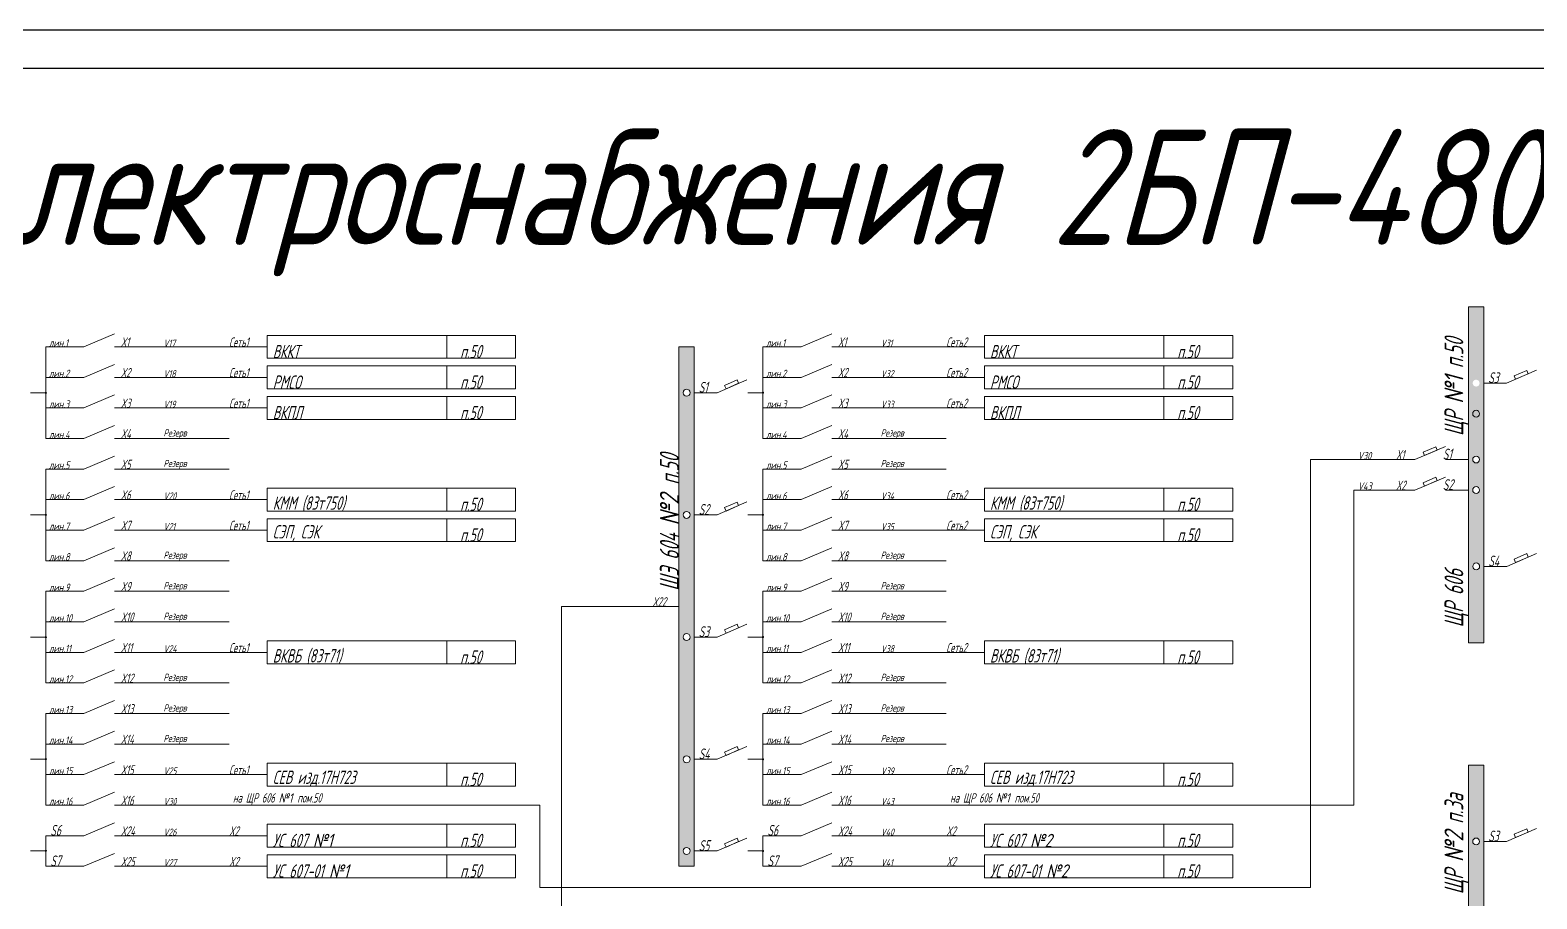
# Paper-space layout 'А2гор' of a CAD drawing. Extents: x 0 to 594, y 0 to 420.
# Drawn here: x 237.3 to 435.2, y 305.9 to 420 of the extents above; entities that cross this region are included whole.
import ezdxf

# ---------------------------------------------------------------- set-up
doc = ezdxf.new("R2010")
doc.units = 0
doc.header["$LTSCALE"] = 0.3
doc.layers.get('0').update_dxf_attribs({"linetype": 'CONTINUOUS', "lineweight": 15})
doc.layers.add('Format', color=7, linetype='CONTINUOUS', lineweight=30)
doc.layers.add('Text', color=242, linetype='CONTINUOUS', lineweight=15)
doc.styles.get("Standard").update_dxf_attribs({"font": 'isocpeur.ttf', "width": 0.8, "oblique": 15})

psp = doc.layouts.new('А2гор')

# ---------------------------------------------------------------- hatches: boundary and pattern name
h = psp.add_hatch(color=256)
h.paths.add_polyline_path([(426.22, 383.68), (428.23, 383.68), (428.23, 339.53), (426.22, 339.53)])
edge = h.paths.add_edge_path(flags=16)
edge.add_arc((427.23, 373.64), 0.454, 0, 360)
edge = h.paths.add_edge_path(flags=16)
edge.add_arc((427.23, 363.61), 0.454, 0, 360)
edge = h.paths.add_edge_path(flags=16)
edge.add_arc((427.23, 359.6), 0.454, 0, 360)
edge = h.paths.add_edge_path(flags=16)
edge.add_arc((427.24, 349.57), 0.454, 0, 360)
h = psp.add_hatch(color=256)
h.paths.add_polyline_path([(322.52, 378.41), (324.52, 378.41), (324.52, 310.19), (322.52, 310.19)])
edge = h.paths.add_edge_path(flags=16)
edge.add_arc((323.52, 372.39), 0.454, 0, 360)
edge = h.paths.add_edge_path(flags=16)
edge.add_arc((323.52, 356.34), 0.454, 0, 360)
edge = h.paths.add_edge_path(flags=16)
edge.add_arc((323.52, 340.29), 0.454, 0, 360)
edge = h.paths.add_edge_path(flags=16)
edge.add_arc((323.52, 324.24), 0.454, 0, 360)
edge = h.paths.add_edge_path(flags=16)
edge.add_arc((323.52, 312.2), 0.454, 0, 360)
h = psp.add_hatch(color=256)
edge = h.paths.add_edge_path()
edge.add_arc((239.35, 372.39), 0.0803, 0, 360)
h = psp.add_hatch(color=256)
edge = h.paths.add_edge_path()
edge.add_arc((333.55, 372.39), 0.0803, 0, 360)
h = psp.add_hatch(color=256)
edge = h.paths.add_edge_path()
edge.add_arc((239.35, 356.34), 0.0803, 0, 360)
h = psp.add_hatch(color=256)
edge = h.paths.add_edge_path()
edge.add_arc((333.55, 356.34), 0.0803, 0, 360)
h = psp.add_hatch(color=256)
edge = h.paths.add_edge_path()
edge.add_arc((239.35, 340.29), 0.0803, 0, 360)
h = psp.add_hatch(color=256)
edge = h.paths.add_edge_path()
edge.add_arc((333.55, 340.29), 0.0803, 0, 360)
h = psp.add_hatch(color=256)
edge = h.paths.add_edge_path()
edge.add_arc((239.35, 324.24), 0.0803, 0, 360)
h = psp.add_hatch(color=256)
edge = h.paths.add_edge_path()
edge.add_arc((333.55, 324.24), 0.0803, 0, 360)
h = psp.add_hatch(color=256)
h.paths.add_polyline_path([(426.22, 323.48), (428.23, 323.48), (428.23, 279.34), (426.22, 279.34)])
edge = h.paths.add_edge_path(flags=16)
edge.add_arc((427.23, 313.45), 0.454, 0, 360)
edge = h.paths.add_edge_path(flags=16)
edge.add_arc((427.23, 303.42), 0.454, 0, 360)
edge = h.paths.add_edge_path(flags=16)
edge.add_arc((427.23, 299.41), 0.454, 0, 360)
edge = h.paths.add_edge_path(flags=16)
edge.add_arc((427.24, 289.37), 0.454, 0, 360)
h = psp.add_hatch(color=256)
edge = h.paths.add_edge_path()
edge.add_arc((239.35, 312.2), 0.0803, 0, 360)
h = psp.add_hatch(color=256)
edge = h.paths.add_edge_path()
edge.add_arc((333.55, 312.2), 0.0803, 0, 360)

# ---------------------------------------------------------------- linework, layer by layer
at = {"lineweight": 15}
for p, q in [((244.36, 378.41), (248.38, 380.11)), ((338.57, 378.41), (342.58, 380.11)), ((244.36, 374.4), (248.38, 376.1)), ((338.57, 374.4), (342.58, 376.1)), ((327.53, 372.39), (331.45, 374.09)), ((431.24, 373.64), (435.15, 375.35)), ((244.36, 370.38), (248.38, 372.09)), ((338.57, 370.38), (342.58, 372.09)), ((244.36, 366.37), (248.38, 368.07)), ((338.57, 366.37), (342.58, 368.07)), ((419.2, 363.61), (423.21, 365.32)), ((244.36, 362.36), (248.38, 364.06)), ((338.57, 362.36), (342.58, 364.06)), ((419.2, 359.6), (423.21, 361.3)), ((244.36, 358.34), (248.38, 360.05)), ((338.57, 358.34), (342.58, 360.05)), ((327.53, 356.34), (331.45, 358.04)), ((244.36, 354.33), (248.38, 356.04)), ((338.57, 354.33), (342.58, 356.04)), ((244.36, 350.32), (248.38, 352.02)), ((338.57, 350.32), (342.58, 352.02)), ((431.25, 349.57), (435.16, 351.27)), ((244.36, 346.31), (248.38, 348.01)), ((338.57, 346.31), (342.58, 348.01)), ((244.36, 342.29), (248.38, 344)), ((338.57, 342.29), (342.58, 344)), ((327.53, 340.29), (331.45, 341.99)), ((244.36, 338.28), (248.38, 339.98)), ((338.57, 338.28), (342.58, 339.98)), ((244.36, 334.27), (248.38, 335.97)), ((338.57, 334.27), (342.58, 335.97)), ((244.36, 330.25), (248.38, 331.96)), ((338.57, 330.25), (342.58, 331.96)), ((244.36, 326.24), (248.38, 327.95)), ((338.57, 326.24), (342.58, 327.95)), ((327.53, 324.24), (331.45, 325.94)), ((244.36, 322.23), (248.38, 323.93)), ((338.57, 322.23), (342.58, 323.93)), ((244.36, 318.22), (248.38, 319.92)), ((338.57, 318.22), (342.58, 319.92)), ((244.36, 314.2), (248.38, 315.91)), ((338.57, 314.2), (342.58, 315.91)), ((431.24, 313.45), (435.15, 315.16)), ((327.53, 312.2), (331.45, 313.9)), ((244.36, 310.19), (248.38, 311.89)), ((338.57, 310.19), (342.58, 311.89))]:
    psp.add_line(p, q, dxfattribs=at)
for p, q in [((239.35, 374.4), (239.35, 378.41)), ((239.35, 378.41), (244.36, 378.41)), ((248.38, 378.41), (253.39, 378.41)), ((253.39, 378.41), (263.42, 378.41)), ((268.44, 378.41), (263.42, 378.41)), ((292.02, 379.91), (292.02, 376.9)), ((333.55, 374.4), (333.55, 378.41)), ((333.55, 378.41), (338.57, 378.41)), ((342.58, 378.41), (347.6, 378.41)), ((347.6, 378.41), (357.63, 378.41)), ((362.65, 378.41), (357.63, 378.41)), ((386.22, 379.91), (386.22, 376.9)), ((239.35, 370.38), (239.35, 374.4)), ((239.35, 374.4), (244.36, 374.4)), ((248.38, 374.4), (253.39, 374.4)), ((253.39, 374.4), (263.42, 374.4)), ((268.44, 374.4), (263.42, 374.4)), ((292.02, 375.9), (292.02, 372.89)), ((333.55, 370.38), (333.55, 374.4)), ((333.55, 374.4), (338.57, 374.4)), ((342.58, 374.4), (347.6, 374.4)), ((347.6, 374.4), (357.63, 374.4)), ((362.65, 374.4), (357.63, 374.4)), ((386.22, 375.9), (386.22, 372.89)), ((237.34, 372.39), (239.35, 372.39)), ((327.53, 372.39), (324.52, 372.39)), ((331.55, 372.39), (333.55, 372.39)), ((431.24, 373.64), (428.23, 373.64)), ((239.35, 366.37), (239.35, 370.38)), ((239.35, 370.38), (244.36, 370.38)), ((248.38, 370.38), (253.39, 370.38)), ((253.39, 370.38), (263.42, 370.38)), ((268.44, 370.38), (263.42, 370.38)), ((292.02, 371.89), (292.02, 368.88)), ((333.55, 366.37), (333.55, 370.38)), ((333.55, 370.38), (338.57, 370.38)), ((342.58, 370.38), (347.6, 370.38)), ((347.6, 370.38), (357.63, 370.38)), ((362.65, 370.38), (357.63, 370.38)), ((386.22, 371.89), (386.22, 368.88)), ((239.35, 366.37), (244.36, 366.37)), ((248.38, 366.37), (253.39, 366.37)), ((253.39, 366.37), (263.42, 366.37)), ((333.55, 366.37), (338.57, 366.37)), ((342.58, 366.37), (347.6, 366.37)), ((347.6, 366.37), (357.63, 366.37)), ((239.35, 358.34), (239.35, 362.36)), ((239.35, 362.36), (244.36, 362.36)), ((248.38, 362.36), (253.39, 362.36)), ((253.39, 362.36), (263.42, 362.36)), ((333.55, 358.34), (333.55, 362.36)), ((333.55, 362.36), (338.57, 362.36)), ((342.58, 362.36), (347.6, 362.36)), ((347.6, 362.36), (357.63, 362.36)), ((411.18, 363.61), (416.19, 363.61)), ((419.2, 363.61), (416.19, 363.61)), ((423.21, 363.61), (426.22, 363.61)), ((239.35, 354.33), (239.35, 358.34)), ((239.35, 358.34), (244.36, 358.34)), ((248.38, 358.34), (253.39, 358.34)), ((253.39, 358.34), (263.42, 358.34)), ((268.44, 358.34), (263.42, 358.34)), ((292.02, 359.85), (292.02, 356.84)), ((333.55, 354.33), (333.55, 358.34)), ((333.55, 358.34), (338.57, 358.34)), ((342.58, 358.34), (347.6, 358.34)), ((347.6, 358.34), (357.63, 358.34)), ((362.65, 358.34), (357.63, 358.34)), ((386.22, 359.85), (386.22, 356.84)), ((411.18, 359.6), (416.19, 359.6)), ((419.2, 359.6), (416.19, 359.6)), ((423.21, 359.6), (426.22, 359.6)), ((237.34, 356.34), (239.35, 356.34)), ((327.53, 356.34), (324.52, 356.34)), ((331.55, 356.34), (333.55, 356.34)), ((239.35, 350.32), (239.35, 354.33)), ((239.35, 354.33), (244.36, 354.33)), ((248.38, 354.33), (253.39, 354.33)), ((253.39, 354.33), (263.42, 354.33)), ((268.44, 354.33), (263.42, 354.33)), ((292.02, 355.84), (292.02, 352.83)), ((333.55, 350.32), (333.55, 354.33)), ((333.55, 354.33), (338.57, 354.33)), ((342.58, 354.33), (347.6, 354.33)), ((347.6, 354.33), (357.63, 354.33)), ((362.65, 354.33), (357.63, 354.33)), ((386.22, 355.84), (386.22, 352.83)), ((239.35, 350.32), (244.36, 350.32)), ((248.38, 350.32), (253.39, 350.32)), ((253.39, 350.32), (263.42, 350.32)), ((333.55, 350.32), (338.57, 350.32)), ((342.58, 350.32), (347.6, 350.32)), ((347.6, 350.32), (357.63, 350.32)), ((431.25, 349.57), (428.24, 349.57)), ((239.35, 342.29), (239.35, 346.31)), ((239.35, 346.31), (244.36, 346.31)), ((248.38, 346.31), (253.39, 346.31)), ((253.39, 346.31), (263.42, 346.31)), ((333.55, 342.29), (333.55, 346.31)), ((333.55, 346.31), (338.57, 346.31)), ((342.58, 346.31), (347.6, 346.31)), ((347.6, 346.31), (357.63, 346.31)), ((322.52, 344.3), (318.51, 344.3)), ((239.35, 338.28), (239.35, 342.29)), ((239.35, 342.29), (244.36, 342.29)), ((248.38, 342.29), (253.39, 342.29)), ((253.39, 342.29), (263.42, 342.29)), ((333.55, 338.28), (333.55, 342.29)), ((333.55, 342.29), (338.57, 342.29)), ((342.58, 342.29), (347.6, 342.29)), ((347.6, 342.29), (357.63, 342.29)), ((237.34, 340.29), (239.35, 340.29)), ((292.02, 339.79), (292.02, 336.78)), ((327.53, 340.29), (324.52, 340.29)), ((331.55, 340.29), (333.55, 340.29)), ((386.22, 339.79), (386.22, 336.78)), ((239.35, 334.27), (239.35, 338.28)), ((239.35, 338.28), (244.36, 338.28)), ((248.38, 338.28), (253.39, 338.28)), ((253.39, 338.28), (263.42, 338.28)), ((268.44, 338.28), (263.42, 338.28)), ((333.55, 334.27), (333.55, 338.28)), ((333.55, 338.28), (338.57, 338.28)), ((342.58, 338.28), (347.6, 338.28)), ((347.6, 338.28), (357.63, 338.28)), ((362.65, 338.28), (357.63, 338.28)), ((239.35, 334.27), (244.36, 334.27)), ((248.38, 334.27), (253.39, 334.27)), ((253.39, 334.27), (263.42, 334.27)), ((333.55, 334.27), (338.57, 334.27)), ((342.58, 334.27), (347.6, 334.27)), ((347.6, 334.27), (357.63, 334.27)), ((239.35, 326.24), (239.35, 330.25)), ((239.35, 330.25), (244.36, 330.25)), ((248.38, 330.25), (253.39, 330.25)), ((253.39, 330.25), (263.42, 330.25)), ((333.55, 326.24), (333.55, 330.25)), ((333.55, 330.25), (338.57, 330.25)), ((342.58, 330.25), (347.6, 330.25)), ((347.6, 330.25), (357.63, 330.25)), ((239.35, 322.23), (239.35, 326.24)), ((239.35, 326.24), (244.36, 326.24)), ((248.38, 326.24), (253.39, 326.24)), ((253.39, 326.24), (263.42, 326.24)), ((333.55, 322.23), (333.55, 326.24)), ((333.55, 326.24), (338.57, 326.24)), ((342.58, 326.24), (347.6, 326.24)), ((347.6, 326.24), (357.63, 326.24)), ((237.34, 324.24), (239.35, 324.24)), ((292.02, 323.73), (292.02, 320.72)), ((327.53, 324.24), (324.52, 324.24)), ((331.55, 324.24), (333.55, 324.24)), ((386.22, 323.73), (386.22, 320.72)), ((239.35, 318.22), (239.35, 322.23)), ((239.35, 322.23), (244.36, 322.23)), ((248.38, 322.23), (253.39, 322.23)), ((253.39, 322.23), (263.42, 322.23)), ((268.44, 322.23), (263.42, 322.23)), ((333.55, 318.22), (333.55, 322.23)), ((333.55, 322.23), (338.57, 322.23)), ((342.58, 322.23), (347.6, 322.23)), ((347.6, 322.23), (357.63, 322.23)), ((362.65, 322.23), (357.63, 322.23)), ((239.35, 318.22), (244.36, 318.22)), ((248.38, 318.22), (253.39, 318.22)), ((253.39, 318.22), (263.42, 318.22)), ((333.55, 318.22), (338.57, 318.22)), ((342.58, 318.22), (347.6, 318.22)), ((347.6, 318.22), (357.63, 318.22)), ((362.65, 318.22), (357.63, 318.22)), ((292.02, 315.71), (292.02, 312.7)), ((386.22, 315.71), (386.22, 312.7)), ((239.35, 310.19), (239.35, 314.2)), ((239.35, 314.2), (244.36, 314.2)), ((248.38, 314.2), (253.39, 314.2)), ((253.39, 314.2), (263.42, 314.2)), ((268.44, 314.2), (263.42, 314.2)), ((333.55, 310.19), (333.55, 314.2)), ((333.55, 314.2), (338.57, 314.2)), ((342.58, 314.2), (347.6, 314.2)), ((347.6, 314.2), (357.63, 314.2)), ((362.65, 314.2), (357.63, 314.2)), ((431.24, 313.45), (428.23, 313.45)), ((237.34, 312.2), (239.35, 312.2)), ((292.02, 311.7), (292.02, 308.69)), ((327.53, 312.2), (324.52, 312.2)), ((331.55, 312.2), (333.55, 312.2)), ((386.22, 311.7), (386.22, 308.69)), ((239.35, 310.19), (244.36, 310.19)), ((248.38, 310.19), (253.39, 310.19)), ((253.39, 310.19), (263.42, 310.19)), ((268.44, 310.19), (263.42, 310.19)), ((333.55, 310.19), (338.57, 310.19)), ((342.58, 310.19), (347.6, 310.19)), ((347.6, 310.19), (357.63, 310.19)), ((362.65, 310.19), (357.63, 310.19))]:
    psp.add_line(p, q)
for points in [[(426.22, 383.68), (428.23, 383.68), (428.23, 339.53), (426.22, 339.53)], [(268.44, 376.9), (301.04, 376.9), (301.04, 379.91), (268.44, 379.91)], [(322.52, 378.41), (324.52, 378.41), (324.52, 310.19), (322.52, 310.19)], [(362.65, 376.9), (395.25, 376.9), (395.25, 379.91), (362.65, 379.91)], [(268.44, 372.89), (301.04, 372.89), (301.04, 375.9), (268.44, 375.9)], [(328.7, 372.9), (330.36, 373.62), (330.16, 374.07), (328.5, 373.34)], [(362.65, 372.89), (395.25, 372.89), (395.25, 375.9), (362.65, 375.9)], [(432.4, 374.15), (434.07, 374.87), (433.87, 375.32), (432.21, 374.6)], [(268.44, 368.88), (301.04, 368.88), (301.04, 371.89), (268.44, 371.89)], [(362.65, 368.88), (395.25, 368.88), (395.25, 371.89), (362.65, 371.89)], [(420.45, 364.14), (422.12, 364.85), (421.93, 365.29), (420.27, 364.57)], [(420.45, 360.13), (422.12, 360.84), (421.93, 361.28), (420.27, 360.55)], [(268.44, 356.84), (301.04, 356.84), (301.04, 359.85), (268.44, 359.85)], [(362.65, 356.84), (395.25, 356.84), (395.25, 359.85), (362.65, 359.85)], [(328.7, 356.84), (330.36, 357.57), (330.16, 358.02), (328.5, 357.29)], [(268.44, 352.83), (301.04, 352.83), (301.04, 355.84), (268.44, 355.84)], [(362.65, 352.83), (395.25, 352.83), (395.25, 355.84), (362.65, 355.84)], [(432.41, 350.07), (434.08, 350.8), (433.88, 351.25), (432.22, 350.52)], [(328.7, 340.79), (330.36, 341.52), (330.16, 341.97), (328.5, 341.24)], [(268.44, 336.78), (301.04, 336.78), (301.04, 339.79), (268.44, 339.79)], [(362.65, 336.78), (395.25, 336.78), (395.25, 339.79), (362.65, 339.79)], [(328.7, 324.74), (330.36, 325.47), (330.16, 325.91), (328.5, 325.19)], [(268.44, 320.72), (301.04, 320.72), (301.04, 323.73), (268.44, 323.73)], [(362.65, 320.72), (395.25, 320.72), (395.25, 323.73), (362.65, 323.73)], [(426.22, 323.48), (428.23, 323.48), (428.23, 279.34), (426.22, 279.34)], [(268.44, 312.7), (301.04, 312.7), (301.04, 315.71), (268.44, 315.71)], [(362.65, 312.7), (395.25, 312.7), (395.25, 315.71), (362.65, 315.71)], [(432.4, 313.96), (434.07, 314.68), (433.87, 315.13), (432.21, 314.41)], [(328.7, 312.7), (330.36, 313.43), (330.16, 313.88), (328.5, 313.15)], [(268.44, 308.69), (301.04, 308.69), (301.04, 311.7), (268.44, 311.7)], [(362.65, 308.69), (395.25, 308.69), (395.25, 311.7), (362.65, 311.7)]]:
    psp.add_lwpolyline(points, close=True)
for centre, radius in [((239.35, 372.39), 0.0803), ((323.52, 372.39), 0.454), ((333.55, 372.39), 0.0803), ((427.23, 369.63), 0.454), ((427.23, 369.63), 0.454), ((427.23, 363.61), 0.454), ((427.23, 359.6), 0.454), ((239.35, 356.34), 0.0803), ((323.52, 356.34), 0.454), ((333.55, 356.34), 0.0803), ((427.24, 349.57), 0.454), ((323.52, 340.29), 0.454), ((239.35, 340.29), 0.0803), ((333.55, 340.29), 0.0803), ((323.52, 324.24), 0.454), ((239.35, 324.24), 0.0803), ((333.55, 324.24), 0.0803), ((427.23, 313.45), 0.454), ((427.23, 313.45), 0.454), ((239.35, 312.2), 0.0803), ((323.52, 312.2), 0.454), ((333.55, 312.2), 0.0803)]:
    psp.add_circle(centre, radius)
at = {"layer": 'Format'}
for p, q in [((594, 420), (0, 420)), ((20, 415), (589, 415))]:
    psp.add_line(p, q, dxfattribs=at)
at = {"layer": 'Text'}
for p, q in [((411.18, 363.61), (405.48, 363.61)), ((405.48, 363.61), (405.48, 307.39)), ((411.18, 359.6), (411.18, 318.22)), ((318.51, 344.3), (307.11, 344.3)), ((307.11, 344.3), (307.11, 38.4)), ((304.26, 318.22), (263.42, 318.22)), ((304.26, 307.39), (304.26, 318.22)), ((411.18, 318.22), (362.65, 318.22)), ((405.48, 307.39), (304.26, 307.39))]:
    psp.add_line(p, q, dxfattribs=at)

# ---------------------------------------------------------------- texts
at = {"insert": (306.38, 407), "char_height": 15.2, "attachment_point": 2}
psp.add_mtext_dynamic_manual_height_columns('Схема электроснабжения 2БП-480', width=1316.3617, gutter_width=12.5, heights=[0], dxfattribs=at)
at = {"width": 16.3412, "attachment_point": 7, "line_spacing_factor": 1.5}
for s, insert, char_height in [('{\\fGOST|b0|i0|c204|p34; лин.1}', (239.25, 378.41), 1.0032), ('{\\fGOST|b0|i0|c204|p34; \\fGOST|b0|i0|c0|p34; X\\fGOST|b0|i0|c204|p34;1}', (248.17, 378.41), 1.235), ('{\\fGOST|b0|i0|c204|p34; \\fGOST|b0|i0|c0|p34; \\fGOST|b0|i0|c204|p34; \\fGOST|b0|i0|c0|p34;V\\fGOST|b0|i0|c204|p34;17}', (253.39, 378.41), 0.95), ('{\\fGOST|b0|i0|c204|p34;Сеть1}', (263.42, 378.41), 1.235), ('{\\fGOST|b0|i0|c204|p34; лин.1}', (333.45, 378.41), 1.0032), ('{\\fGOST|b0|i0|c204|p34; \\fGOST|b0|i0|c0|p34; X\\fGOST|b0|i0|c204|p34;1}', (342.38, 378.41), 1.235), ('{\\fGOST|b0|i0|c204|p34; \\fGOST|b0|i0|c0|p34; \\fGOST|b0|i0|c204|p34; \\fGOST|b0|i0|c0|p34;V\\fGOST|b0|i0|c204|p34;31}', (347.6, 378.41), 0.95), ('{\\fGOST|b0|i0|c204|p34;Сеть2}', (357.63, 378.41), 1.235), ('{\\fGOST|b0|i0|c204|p34; лин.2}', (239.25, 374.4), 1.0032), ('{\\fGOST|b0|i0|c204|p34; \\fGOST|b0|i0|c0|p34; X\\fGOST|b0|i0|c204|p34;2}', (248.17, 374.4), 1.235), ('{\\fGOST|b0|i0|c204|p34; \\fGOST|b0|i0|c0|p34; \\fGOST|b0|i0|c204|p34; \\fGOST|b0|i0|c0|p34;V\\fGOST|b0|i0|c204|p34;18}', (253.39, 374.4), 0.95), ('{\\fGOST|b0|i0|c204|p34;Сеть1}', (263.42, 374.4), 1.235), ('{\\fGOST|b0|i0|c204|p34; лин.2}', (333.45, 374.4), 1.0032), ('{\\fGOST|b0|i0|c204|p34; \\fGOST|b0|i0|c0|p34; X\\fGOST|b0|i0|c204|p34;2}', (342.38, 374.4), 1.235), ('{\\fGOST|b0|i0|c204|p34; \\fGOST|b0|i0|c0|p34; \\fGOST|b0|i0|c204|p34; \\fGOST|b0|i0|c0|p34;V\\fGOST|b0|i0|c204|p34;32}', (347.6, 374.4), 0.95), ('{\\fGOST|b0|i0|c204|p34;Сеть2}', (357.63, 374.4), 1.235), ('{\\fGOST|b0|i0|c204|p34; \\fGOST|b0|i0|c0|p34;S\\fGOST|b0|i0|c204|p34;1}', (324.52, 372.39), 1.425), ('{\\fGOST|b0|i0|c204|p34; лин.3}', (239.25, 370.38), 1.0032), ('{\\fGOST|b0|i0|c204|p34; \\fGOST|b0|i0|c0|p34; X\\fGOST|b0|i0|c204|p34;3}', (248.17, 370.38), 1.235), ('{\\fGOST|b0|i0|c204|p34; \\fGOST|b0|i0|c0|p34; \\fGOST|b0|i0|c204|p34; \\fGOST|b0|i0|c0|p34;V\\fGOST|b0|i0|c204|p34;19}', (253.39, 370.38), 0.95), ('{\\fGOST|b0|i0|c204|p34;Сеть1}', (263.42, 370.38), 1.235), ('{\\fGOST|b0|i0|c204|p34; лин.3}', (333.45, 370.38), 1.0032), ('{\\fGOST|b0|i0|c204|p34; \\fGOST|b0|i0|c0|p34; X\\fGOST|b0|i0|c204|p34;3}', (342.38, 370.38), 1.235), ('{\\fGOST|b0|i0|c204|p34; \\fGOST|b0|i0|c0|p34; \\fGOST|b0|i0|c204|p34; \\fGOST|b0|i0|c0|p34;V\\fGOST|b0|i0|c204|p34;33}', (347.6, 370.38), 0.95), ('{\\fGOST|b0|i0|c204|p34;Сеть2}', (357.63, 370.38), 1.235), ('{\\fGOST|b0|i0|c204|p34; лин.4}', (239.25, 366.37), 1.0032), ('{\\fGOST|b0|i0|c204|p34; \\fGOST|b0|i0|c0|p34; X\\fGOST|b0|i0|c204|p34;4}', (248.17, 366.37), 1.235), ('{\\fGOST|b0|i0|c204|p34; \\fGOST|b0|i0|c0|p34; \\fGOST|b0|i0|c204|p34; Резерв}', (253.39, 366.37), 0.95), ('{\\fGOST|b0|i0|c204|p34; лин.4}', (333.45, 366.37), 1.0032), ('{\\fGOST|b0|i0|c204|p34; \\fGOST|b0|i0|c0|p34; X\\fGOST|b0|i0|c204|p34;4}', (342.38, 366.37), 1.235), ('{\\fGOST|b0|i0|c204|p34; \\fGOST|b0|i0|c0|p34; \\fGOST|b0|i0|c204|p34; Резерв}', (347.6, 366.37), 0.95), ('{\\fGOST|b0|i0|c204|p34; лин.5}', (239.25, 362.36), 1.0032), ('{\\fGOST|b0|i0|c204|p34; \\fGOST|b0|i0|c0|p34; X\\fGOST|b0|i0|c204|p34;5}', (248.17, 362.36), 1.235), ('{\\fGOST|b0|i0|c204|p34; \\fGOST|b0|i0|c0|p34; \\fGOST|b0|i0|c204|p34; Резерв}', (253.39, 362.36), 0.95), ('{\\fGOST|b0|i0|c204|p34; лин.5}', (333.45, 362.36), 1.0032), ('{\\fGOST|b0|i0|c204|p34; \\fGOST|b0|i0|c0|p34; X\\fGOST|b0|i0|c204|p34;5}', (342.38, 362.36), 1.235), ('{\\fGOST|b0|i0|c204|p34; \\fGOST|b0|i0|c0|p34; \\fGOST|b0|i0|c204|p34; Резерв}', (347.6, 362.36), 0.95), ('{\\fGOST|b0|i0|c204|p34; лин.6}', (239.25, 358.34), 1.0032), ('{\\fGOST|b0|i0|c204|p34; \\fGOST|b0|i0|c0|p34; X\\fGOST|b0|i0|c204|p34;6}', (248.17, 358.34), 1.235), ('{\\fGOST|b0|i0|c204|p34; \\fGOST|b0|i0|c0|p34; \\fGOST|b0|i0|c204|p34; \\fGOST|b0|i0|c0|p34;V\\fGOST|b0|i0|c204|p34;20}', (253.39, 358.34), 0.95), ('{\\fGOST|b0|i0|c204|p34;Сеть1}', (263.42, 358.34), 1.235), ('{\\fGOST|b0|i0|c204|p34; лин.6}', (333.45, 358.34), 1.0032), ('{\\fGOST|b0|i0|c204|p34; \\fGOST|b0|i0|c0|p34; X\\fGOST|b0|i0|c204|p34;6}', (342.38, 358.34), 1.235), ('{\\fGOST|b0|i0|c204|p34; \\fGOST|b0|i0|c0|p34; \\fGOST|b0|i0|c204|p34; \\fGOST|b0|i0|c0|p34;V\\fGOST|b0|i0|c204|p34;34}', (347.6, 358.34), 0.95), ('{\\fGOST|b0|i0|c204|p34;Сеть2}', (357.63, 358.34), 1.235), ('{\\fGOST|b0|i0|c204|p34; \\fGOST|b0|i0|c0|p34;S\\fGOST|b0|i0|c204|p34;2}', (324.52, 356.34), 1.425), ('{\\fGOST|b0|i0|c204|p34; лин.7}', (239.25, 354.33), 1.0032), ('{\\fGOST|b0|i0|c204|p34; \\fGOST|b0|i0|c0|p34; X\\fGOST|b0|i0|c204|p34;7}', (248.17, 354.33), 1.235), ('{\\fGOST|b0|i0|c204|p34; \\fGOST|b0|i0|c0|p34; \\fGOST|b0|i0|c204|p34; \\fGOST|b0|i0|c0|p34;V\\fGOST|b0|i0|c204|p34;21}', (253.39, 354.33), 0.95), ('{\\fGOST|b0|i0|c204|p34;Сеть1}', (263.42, 354.33), 1.235), ('{\\fGOST|b0|i0|c204|p34; лин.7}', (333.45, 354.33), 1.0032), ('{\\fGOST|b0|i0|c204|p34; \\fGOST|b0|i0|c0|p34; X\\fGOST|b0|i0|c204|p34;7}', (342.38, 354.33), 1.235), ('{\\fGOST|b0|i0|c204|p34; \\fGOST|b0|i0|c0|p34; \\fGOST|b0|i0|c204|p34; \\fGOST|b0|i0|c0|p34;V\\fGOST|b0|i0|c204|p34;35}', (347.6, 354.33), 0.95), ('{\\fGOST|b0|i0|c204|p34;Сеть2}', (357.63, 354.33), 1.235), ('{\\fGOST|b0|i0|c204|p34; лин.8}', (239.25, 350.32), 1.0032), ('{\\fGOST|b0|i0|c204|p34; \\fGOST|b0|i0|c0|p34; X\\fGOST|b0|i0|c204|p34;8}', (248.17, 350.32), 1.235), ('{\\fGOST|b0|i0|c204|p34; \\fGOST|b0|i0|c0|p34; \\fGOST|b0|i0|c204|p34; Резерв}', (253.39, 350.32), 0.95), ('{\\fGOST|b0|i0|c204|p34; лин.8}', (333.45, 350.32), 1.0032), ('{\\fGOST|b0|i0|c204|p34; \\fGOST|b0|i0|c0|p34; X\\fGOST|b0|i0|c204|p34;8}', (342.38, 350.32), 1.235), ('{\\fGOST|b0|i0|c204|p34; \\fGOST|b0|i0|c0|p34; \\fGOST|b0|i0|c204|p34; Резерв}', (347.6, 350.32), 0.95), ('{\\fGOST|b0|i0|c204|p34; лин.9}', (239.25, 346.31), 1.0032), ('{\\fGOST|b0|i0|c204|p34; \\fGOST|b0|i0|c0|p34; X\\fGOST|b0|i0|c204|p34;9}', (248.17, 346.31), 1.235), ('{\\fGOST|b0|i0|c204|p34; \\fGOST|b0|i0|c0|p34; \\fGOST|b0|i0|c204|p34; Резерв}', (253.39, 346.31), 0.95), ('{\\fGOST|b0|i0|c204|p34; лин.9}', (333.45, 346.31), 1.0032), ('{\\fGOST|b0|i0|c204|p34; \\fGOST|b0|i0|c0|p34; X\\fGOST|b0|i0|c204|p34;9}', (342.38, 346.31), 1.235), ('{\\fGOST|b0|i0|c204|p34; \\fGOST|b0|i0|c0|p34; \\fGOST|b0|i0|c204|p34; Резерв}', (347.6, 346.31), 0.95), ('{\\fGOST|b0|i0|c204|p34; \\fGOST|b0|i0|c0|p34;X\\fGOST|b0|i0|c204|p34;22}', (318.51, 344.3), 1.235), ('{\\fGOST|b0|i0|c204|p34; лин.10}', (239.25, 342.29), 1.0032), ('{\\fGOST|b0|i0|c204|p34; \\fGOST|b0|i0|c0|p34; X\\fGOST|b0|i0|c204|p34;10}', (248.17, 342.29), 1.235), ('{\\fGOST|b0|i0|c204|p34; \\fGOST|b0|i0|c0|p34; \\fGOST|b0|i0|c204|p34; Резерв}', (253.39, 342.29), 0.95), ('{\\fGOST|b0|i0|c204|p34; лин.10}', (333.45, 342.29), 1.0032), ('{\\fGOST|b0|i0|c204|p34; \\fGOST|b0|i0|c0|p34; X\\fGOST|b0|i0|c204|p34;10}', (342.38, 342.29), 1.235), ('{\\fGOST|b0|i0|c204|p34; \\fGOST|b0|i0|c0|p34; \\fGOST|b0|i0|c204|p34; Резерв}', (347.6, 342.29), 0.95), ('{\\fGOST|b0|i0|c204|p34; \\fGOST|b0|i0|c0|p34;S\\fGOST|b0|i0|c204|p34;3}', (324.52, 340.29), 1.425), ('{\\fGOST|b0|i0|c204|p34; лин.11}', (239.25, 338.28), 1.0032), ('{\\fGOST|b0|i0|c204|p34; \\fGOST|b0|i0|c0|p34; X\\fGOST|b0|i0|c204|p34;11}', (248.17, 338.28), 1.235), ('{\\fGOST|b0|i0|c204|p34; \\fGOST|b0|i0|c0|p34; \\fGOST|b0|i0|c204|p34; \\fGOST|b0|i0|c0|p34;V\\fGOST|b0|i0|c204|p34;24}', (253.39, 338.28), 0.95), ('{\\fGOST|b0|i0|c204|p34;Сеть1}', (263.42, 338.28), 1.235), ('{\\fGOST|b0|i0|c204|p34; лин.11}', (333.45, 338.28), 1.0032), ('{\\fGOST|b0|i0|c204|p34; \\fGOST|b0|i0|c0|p34; X\\fGOST|b0|i0|c204|p34;11}', (342.38, 338.28), 1.235), ('{\\fGOST|b0|i0|c204|p34; \\fGOST|b0|i0|c0|p34; \\fGOST|b0|i0|c204|p34; \\fGOST|b0|i0|c0|p34;V\\fGOST|b0|i0|c204|p34;38}', (347.6, 338.28), 0.95), ('{\\fGOST|b0|i0|c204|p34;Сеть2}', (357.63, 338.28), 1.235), ('{\\fGOST|b0|i0|c204|p34; лин.12}', (239.25, 334.27), 1.0032), ('{\\fGOST|b0|i0|c204|p34; \\fGOST|b0|i0|c0|p34; X\\fGOST|b0|i0|c204|p34;12}', (248.17, 334.27), 1.235), ('{\\fGOST|b0|i0|c204|p34; \\fGOST|b0|i0|c0|p34; \\fGOST|b0|i0|c204|p34; Резерв}', (253.39, 334.27), 0.95), ('{\\fGOST|b0|i0|c204|p34; лин.12}', (333.45, 334.27), 1.0032), ('{\\fGOST|b0|i0|c204|p34; \\fGOST|b0|i0|c0|p34; X\\fGOST|b0|i0|c204|p34;12}', (342.38, 334.27), 1.235), ('{\\fGOST|b0|i0|c204|p34; \\fGOST|b0|i0|c0|p34; \\fGOST|b0|i0|c204|p34; Резерв}', (347.6, 334.27), 0.95), ('{\\fGOST|b0|i0|c204|p34; лин.13}', (239.25, 330.25), 1.0032), ('{\\fGOST|b0|i0|c204|p34; \\fGOST|b0|i0|c0|p34; X\\fGOST|b0|i0|c204|p34;13}', (248.17, 330.25), 1.235), ('{\\fGOST|b0|i0|c204|p34; \\fGOST|b0|i0|c0|p34; \\fGOST|b0|i0|c204|p34; Резерв}', (253.39, 330.25), 0.95), ('{\\fGOST|b0|i0|c204|p34; лин.13}', (333.45, 330.25), 1.0032), ('{\\fGOST|b0|i0|c204|p34; \\fGOST|b0|i0|c0|p34; X\\fGOST|b0|i0|c204|p34;13}', (342.38, 330.25), 1.235), ('{\\fGOST|b0|i0|c204|p34; \\fGOST|b0|i0|c0|p34; \\fGOST|b0|i0|c204|p34; Резерв}', (347.6, 330.25), 0.95), ('{\\fGOST|b0|i0|c204|p34; лин.14}', (239.25, 326.24), 1.0032), ('{\\fGOST|b0|i0|c204|p34; \\fGOST|b0|i0|c0|p34; X\\fGOST|b0|i0|c204|p34;14}', (248.17, 326.24), 1.235), ('{\\fGOST|b0|i0|c204|p34; \\fGOST|b0|i0|c0|p34; \\fGOST|b0|i0|c204|p34; Резерв}', (253.39, 326.24), 0.95), ('{\\fGOST|b0|i0|c204|p34; лин.14}', (333.45, 326.24), 1.0032), ('{\\fGOST|b0|i0|c204|p34; \\fGOST|b0|i0|c0|p34; X\\fGOST|b0|i0|c204|p34;14}', (342.38, 326.24), 1.235), ('{\\fGOST|b0|i0|c204|p34; \\fGOST|b0|i0|c0|p34; \\fGOST|b0|i0|c204|p34; Резерв}', (347.6, 326.24), 0.95), ('{\\fGOST|b0|i0|c204|p34; \\fGOST|b0|i0|c0|p34;S\\fGOST|b0|i0|c204|p34;4}', (324.52, 324.24), 1.425), ('{\\fGOST|b0|i0|c204|p34; лин.15}', (239.25, 322.23), 1.0032), ('{\\fGOST|b0|i0|c204|p34; \\fGOST|b0|i0|c0|p34; X\\fGOST|b0|i0|c204|p34;15}', (248.17, 322.23), 1.235), ('{\\fGOST|b0|i0|c204|p34; \\fGOST|b0|i0|c0|p34; \\fGOST|b0|i0|c204|p34; \\fGOST|b0|i0|c0|p34;V\\fGOST|b0|i0|c204|p34;25}', (253.39, 322.23), 0.95), ('{\\fGOST|b0|i0|c204|p34;Сеть1}', (263.42, 322.23), 1.235), ('{\\fGOST|b0|i0|c204|p34; лин.15}', (333.45, 322.23), 1.0032), ('{\\fGOST|b0|i0|c204|p34; \\fGOST|b0|i0|c0|p34; X\\fGOST|b0|i0|c204|p34;15}', (342.38, 322.23), 1.235), ('{\\fGOST|b0|i0|c204|p34; \\fGOST|b0|i0|c0|p34; \\fGOST|b0|i0|c204|p34; \\fGOST|b0|i0|c0|p34;V\\fGOST|b0|i0|c204|p34;39}', (347.6, 322.23), 0.95), ('{\\fGOST|b0|i0|c204|p34;Сеть2}', (357.63, 322.23), 1.235), ('{\\fGOST|b0|i0|c204|p34; лин.16}', (239.25, 318.22), 1.0032), ('{\\fGOST|b0|i0|c204|p34; \\fGOST|b0|i0|c0|p34; X\\fGOST|b0|i0|c204|p34;16}', (248.17, 318.22), 1.235), ('{\\fGOST|b0|i0|c204|p34; \\fGOST|b0|i0|c0|p34; \\fGOST|b0|i0|c204|p34; \\fGOST|b0|i0|c0|p34;V\\fGOST|b0|i0|c204|p34;30}', (253.39, 318.22), 0.95), ('{\\fGOST|b0|i0|c204|p34; лин.16}', (333.45, 318.22), 1.0032), ('{\\fGOST|b0|i0|c204|p34; \\fGOST|b0|i0|c0|p34; X\\fGOST|b0|i0|c204|p34;16}', (342.38, 318.22), 1.235), ('{\\fGOST|b0|i0|c204|p34; \\fGOST|b0|i0|c0|p34; \\fGOST|b0|i0|c204|p34; \\fGOST|b0|i0|c0|p34;V\\fGOST|b0|i0|c204|p34;43}', (347.6, 318.22), 0.95), ('{\\fGOST|b0|i0|c204|p34; \\fGOST|b0|i0|c0|p34;S\\fGOST|b0|i0|c204|p34;6}', (239.35, 314.2), 1.425), ('{\\fGOST|b0|i0|c204|p34; \\fGOST|b0|i0|c0|p34; X\\fGOST|b0|i0|c204|p34;24}', (248.17, 314.2), 1.235), ('{\\fGOST|b0|i0|c204|p34; \\fGOST|b0|i0|c0|p34; \\fGOST|b0|i0|c204|p34; \\fGOST|b0|i0|c0|p34;V\\fGOST|b0|i0|c204|p34;26}', (253.39, 314.2), 0.95), ('{\\fGOST|b0|i0|c0|p34;X\\fGOST|b0|i0|c204|p34;2}', (263.42, 314.2), 1.235), ('{\\fGOST|b0|i0|c204|p34; \\fGOST|b0|i0|c0|p34;S\\fGOST|b0|i0|c204|p34;6}', (333.55, 314.2), 1.425), ('{\\fGOST|b0|i0|c204|p34; \\fGOST|b0|i0|c0|p34; X\\fGOST|b0|i0|c204|p34;24}', (342.38, 314.2), 1.235), ('{\\fGOST|b0|i0|c204|p34; \\fGOST|b0|i0|c0|p34; \\fGOST|b0|i0|c204|p34; \\fGOST|b0|i0|c0|p34;V\\fGOST|b0|i0|c204|p34;40}', (347.6, 314.2), 0.95), ('{\\fGOST|b0|i0|c0|p34;X\\fGOST|b0|i0|c204|p34;2}', (357.63, 314.2), 1.235), ('{\\fGOST|b0|i0|c204|p34; \\fGOST|b0|i0|c0|p34;S\\fGOST|b0|i0|c204|p34;5}', (324.52, 312.2), 1.425), ('{\\fGOST|b0|i0|c204|p34; \\fGOST|b0|i0|c0|p34;S\\fGOST|b0|i0|c204|p34;7}', (239.35, 310.19), 1.425), ('{\\fGOST|b0|i0|c204|p34; \\fGOST|b0|i0|c0|p34; X\\fGOST|b0|i0|c204|p34;25}', (248.17, 310.19), 1.235), ('{\\fGOST|b0|i0|c204|p34; \\fGOST|b0|i0|c0|p34; \\fGOST|b0|i0|c204|p34; \\fGOST|b0|i0|c0|p34;V\\fGOST|b0|i0|c204|p34;27}', (253.39, 310.19), 0.95), ('{\\fGOST|b0|i0|c0|p34;X\\fGOST|b0|i0|c204|p34;2}', (263.42, 310.19), 1.235), ('{\\fGOST|b0|i0|c204|p34; \\fGOST|b0|i0|c0|p34;S\\fGOST|b0|i0|c204|p34;7}', (333.55, 310.19), 1.425), ('{\\fGOST|b0|i0|c204|p34; \\fGOST|b0|i0|c0|p34; X\\fGOST|b0|i0|c204|p34;25}', (342.38, 310.19), 1.235), ('{\\fGOST|b0|i0|c204|p34; \\fGOST|b0|i0|c0|p34; \\fGOST|b0|i0|c204|p34; \\fGOST|b0|i0|c0|p34;V\\fGOST|b0|i0|c204|p34;41}', (347.6, 310.19), 0.95), ('{\\fGOST|b0|i0|c0|p34;X\\fGOST|b0|i0|c204|p34;2}', (357.63, 310.19), 1.235)]:
    psp.add_mtext(s, dxfattribs=dict(at, insert=insert, char_height=char_height))
at = {"attachment_point": 7}
for s, insert, char_height, width in [('\\pt21.067;{\\fGOST|b0|i0|c204|p34; ВККТ}', (268.44, 376.9), 1.7556, 23.6714), ('\\pl1.7556,t1.7556;{\\fGOST|b0|i0|c204|p34;п.50}', (292.02, 376.9), 1.7556, 16.3412), ('\\pt21.067;{\\fGOST|b0|i0|c204|p34; ВККТ}', (362.65, 376.9), 1.7556, 23.6714), ('\\pl1.7556,t1.7556;{\\fGOST|b0|i0|c204|p34;п.50}', (386.22, 376.9), 1.7556, 16.3412), ('\\pt21.067;{\\fGOST|b0|i0|c204|p34; РМСО}', (268.44, 372.89), 1.7556, 23.6714), ('\\pl1.7556,t1.7556;{\\fGOST|b0|i0|c204|p34;п.50}', (292.02, 372.89), 1.7556, 16.3412), ('\\pt21.067;{\\fGOST|b0|i0|c204|p34; РМСО}', (362.65, 372.89), 1.7556, 23.6714), ('\\pl1.7556,t1.7556;{\\fGOST|b0|i0|c204|p34;п.50}', (386.22, 372.89), 1.7556, 16.3412), ('{\\fGOST|b0|i0|c204|p34; \\fGOST|b0|i0|c0|p34;S\\fGOST|b0|i0|c204|p34;3}', (428.23, 373.64), 1.425, 16.3412), ('\\pt21.067;{\\fGOST|b0|i0|c204|p34; ВКПЛ}', (268.44, 368.88), 1.7556, 23.6714), ('\\pl1.7556,t1.7556;{\\fGOST|b0|i0|c204|p34;п.50}', (292.02, 368.88), 1.7556, 16.3412), ('\\pt21.067;{\\fGOST|b0|i0|c204|p34; ВКПЛ}', (362.65, 368.88), 1.7556, 23.6714), ('\\pl1.7556,t1.7556;{\\fGOST|b0|i0|c204|p34;п.50}', (386.22, 368.88), 1.7556, 16.3412), ('{\\fGOST|b0|i0|c204|p34; \\fGOST|b0|i0|c0|p34;V\\fGOST|b0|i0|c204|p34;30}', (411.18, 363.61), 1.0032, 16.3412), ('{\\fGOST|b0|i0|c204|p34; \\fGOST|b0|i0|c0|p34;X\\fGOST|b0|i0|c204|p34;1}', (416.19, 363.61), 1.235, 16.3412), ('{\\fGOST|b0|i0|c204|p34; \\fGOST|b0|i0|c0|p34;S\\fGOST|b0|i0|c204|p34;1}', (422.26, 363.61), 1.425, 16.3412), ('{\\fGOST|b0|i0|c204|p34; \\fGOST|b0|i0|c0|p34;V\\fGOST|b0|i0|c204|p34;43}', (411.18, 359.6), 1.0032, 16.3412), ('{\\fGOST|b0|i0|c204|p34; \\fGOST|b0|i0|c0|p34;X\\fGOST|b0|i0|c204|p34;2}', (416.19, 359.6), 1.235, 16.3412), ('{\\fGOST|b0|i0|c204|p34; \\fGOST|b0|i0|c0|p34;S\\fGOST|b0|i0|c204|p34;2}', (422.26, 359.6), 1.425, 16.3412), ('\\pt21.067;{\\fGOST|b0|i0|c204|p34; КММ (83т750)}', (268.44, 356.84), 1.7556, 23.6714), ('\\pl1.7556,t1.7556;{\\fGOST|b0|i0|c204|p34;п.50}', (292.02, 356.84), 1.7556, 16.3412), ('\\pt21.067;{\\fGOST|b0|i0|c204|p34; КММ (83т750)}', (362.65, 356.84), 1.7556, 23.6714), ('\\pl1.7556,t1.7556;{\\fGOST|b0|i0|c204|p34;п.50}', (386.22, 356.84), 1.7556, 16.3412), ('\\pt21.067;{\\fGOST|b0|i0|c204|p34; СЭП, СЭК}', (268.44, 352.83), 1.7556, 23.6714), ('\\pl1.7556,t1.7556;{\\fGOST|b0|i0|c204|p34;п.50}', (292.02, 352.83), 1.7556, 16.3412), ('\\pt21.067;{\\fGOST|b0|i0|c204|p34; СЭП, СЭК}', (362.65, 352.83), 1.7556, 23.6714), ('\\pl1.7556,t1.7556;{\\fGOST|b0|i0|c204|p34;п.50}', (386.22, 352.83), 1.7556, 16.3412), ('{\\fGOST|b0|i0|c204|p34; \\fGOST|b0|i0|c0|p34;S\\fGOST|b0|i0|c204|p34;4}', (428.24, 349.57), 1.425, 16.3412), ('\\pt21.067;{\\fGOST|b0|i0|c204|p34; ВКВБ (83т71)}', (268.44, 336.78), 1.7556, 23.6714), ('\\pl1.7556,t1.7556;{\\fGOST|b0|i0|c204|p34;п.50}', (292.02, 336.78), 1.7556, 16.3412), ('\\pt21.067;{\\fGOST|b0|i0|c204|p34; ВКВБ (83т71)}', (362.65, 336.78), 1.7556, 23.6714), ('\\pl1.7556,t1.7556;{\\fGOST|b0|i0|c204|p34;п.50}', (386.22, 336.78), 1.7556, 16.3412), ('\\pt21.067;{\\fGOST|b0|i0|c204|p34; СЕВ изд.17H723}', (268.44, 320.72), 1.7556, 23.6714), ('\\pt21.067;{\\fGOST|b0|i0|c204|p34; СЕВ изд.17H723}', (362.65, 320.72), 1.7556, 23.6714), ('\\pl1.7556,t1.7556;{\\fGOST|b0|i0|c204|p34;п.50}', (292.02, 320.72), 1.7556, 16.3412), ('\\pl1.7556,t1.7556;{\\fGOST|b0|i0|c204|p34;п.50}', (386.22, 320.72), 1.7556, 16.3412), ('{\\fGOST|b0|i0|c204|p34; \\fGOST|b0|i0|c0|p34;S\\fGOST|b0|i0|c204|p34;3}', (428.23, 313.45), 1.425, 16.3412), ('{\\fGOST|b0|i0|c204|p34; УС 607 }№1', (268.44, 312.7), 1.7556, 23.6714), ('\\pl1.7556,t1.7556;{\\fGOST|b0|i0|c204|p34;п.50}', (292.02, 312.7), 1.7556, 16.3412), ('{\\fGOST|b0|i0|c204|p34; УС 607 }№2', (362.65, 312.7), 1.7556, 23.6714), ('\\pl1.7556,t1.7556;{\\fGOST|b0|i0|c204|p34;п.50}', (386.22, 312.7), 1.7556, 16.3412), ('\\pt21.067;{\\fGOST|b0|i0|c204|p34; УС 607-01 }№1', (268.44, 308.69), 1.7556, 23.6714), ('\\pl1.7556,t1.7556;{\\fGOST|b0|i0|c204|p34;п.50}', (292.02, 308.69), 1.7556, 16.3412), ('\\pt21.067;{\\fGOST|b0|i0|c204|p34; УС 607-01 }№2', (362.65, 308.69), 1.7556, 23.6714), ('\\pl1.7556,t1.7556;{\\fGOST|b0|i0|c204|p34;п.50}', (386.22, 308.69), 1.7556, 16.3412)]:
    psp.add_mtext(s, dxfattribs=dict(at, insert=insert, char_height=char_height, width=width))
at = {"char_height": 2.47, "attachment_point": 7, "rotation": 90}
for s, insert, width in [('{\\fGOST|b0|i0|c204|p34;  ЩР }№1{\\fGOST|b0|i0|c204|p34; п.50}', (426.22, 364.68), 23.7713), ('{\\fGOST|b0|i0|c204|p34;  ЩР 606}', (426.22, 339.53), 20.7141), ('{\\fGOST|b0|i0|c204|p34;  ЩР }№2{\\fGOST|b0|i0|c204|p34; п.3а}', (426.22, 304.49), 23.8236)]:
    psp.add_mtext(s, dxfattribs=dict(at, insert=insert, width=width))
at = {"insert": (322.52, 344.3), "char_height": 2.508, "width": 46.739, "attachment_point": 7, "rotation": 90, "line_spacing_factor": 1.5}
psp.add_mtext('{\\fGOST|b0|i0|c204|p34; \\fGOST|b0|i0|c0|p34; \\fGOST|b0|i0|c204|p34;ШЭ 604 }№2 {\\fGOST|b0|i0|c204|p34;п.50}', dxfattribs=at)
at = {"char_height": 1.235, "attachment_point": 7, "line_spacing_factor": 1.5}
for insert in [(263.42, 318.22), (357.63, 318.22)]:
    psp.add_mtext('{\\fGOST|b0|i0|c204|p34; на ЩР 606 }№1 {\\fGOST|b0|i0|c204|p34;пом.50}', dxfattribs=dict(at, insert=insert))

doc.saveas('drawing.dxf')
